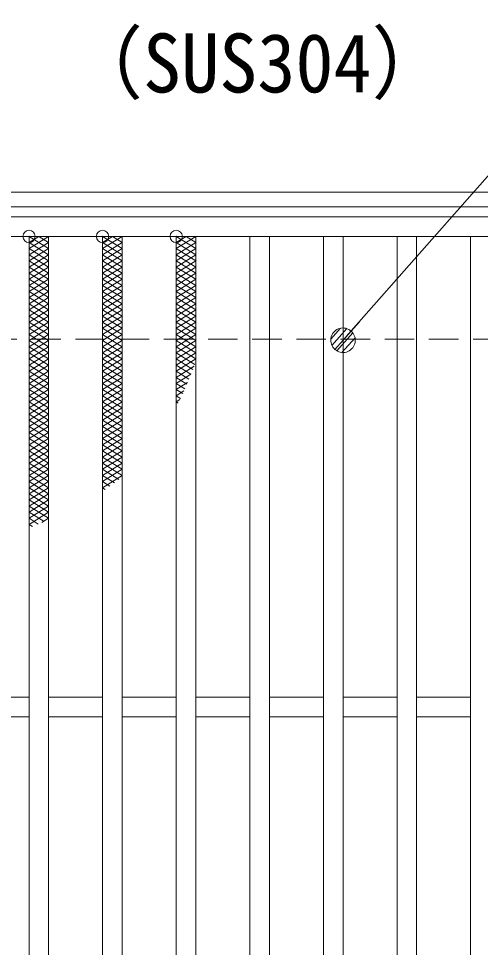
# Model space of a CAD drawing. Units: millimetres, scale not verified. Extents: x -1050 to 1050, y -742 to 742.
# Drawn here: x -687.1 to -593, y 383.5 to 572.9 of the extents above; entities that cross this region are included whole.
import ezdxf
from ezdxf.enums import TextEntityAlignment as Align

# ---------------------------------------------------------------- set-up
doc = ezdxf.new("R2010")
doc.units = ezdxf.units.MM
doc.header["$LTSCALE"] = 5
doc.header["$PDMODE"] = 32
doc.header["$PDSIZE"] = 2.5
doc.linetypes.add('DASHED1', pattern=[1.8, 1.2, -0.6])
for name, color, linetype, lineweight in [('0-1_寸法注釈', 2, 'Continuous', 9), ('0-2_0', 2, 'Continuous', 9), ('0-5_枠', 7, 'Continuous', 9), ('0-7_ハッチング', 4, 'Continuous', 9), ('0-8_蓋', 5, 'Continuous', 9), ('0-9_溝開口', 4, 'DASHED1', 9)]:
    doc.layers.add(name, color=color, linetype=linetype, lineweight=lineweight)
doc.styles.add('ＭＳ ゴシック', font='')
doc.styles.get('ＭＳ ゴシック').set_extended_font_data('MS Gothic')

# ---------------------------------------------------------------- blocks, each defined once
blk = doc.blocks.new('_Dot')
at = {"layer": '0-2_0'}
for p, q in [((-2.5, 0), (-5, 0)), ((2.445, 0.5), (-2.445, 0.5)), ((1.997, 1.5), (-1.997, 1.5)), ((2.289, -0.995), (-2.289, -0.995)), ((1.499, -1.995), (-1.499, -1.995))]:
    blk.add_line(p, q, dxfattribs=at)
for points in [[(2.5, 0), (2.48, 0.313), (2.421, 0.622), (2.324, 0.92), (2.191, 1.204), (2.023, 1.469), (1.822, 1.711), (1.594, 1.926), (1.34, 2.111), (1.064, 2.262), (0.773, 2.378), (0.468, 2.456), (0.157, 2.495), (-0.157, 2.495), (-0.468, 2.456), (-0.773, 2.378), (-1.064, 2.262), (-1.34, 2.111), (-1.594, 1.926), (-1.822, 1.711), (-2.023, 1.469), (-2.191, 1.204), (-2.324, 0.92), (-2.421, 0.622), (-2.48, 0.313), (-2.5, 0), (0, 0)], [(-2.5, 0), (-2.48, -0.313), (-2.421, -0.622), (-2.324, -0.92), (-2.191, -1.204), (-2.023, -1.469), (-1.822, -1.711), (-1.594, -1.926), (-1.34, -2.111), (-1.064, -2.262), (-0.773, -2.378), (-0.468, -2.456), (-0.157, -2.495), (0.157, -2.495), (0.468, -2.456), (0.773, -2.378), (1.064, -2.262), (1.34, -2.111), (1.594, -1.926), (1.822, -1.711), (2.023, -1.469), (2.191, -1.204), (2.324, -0.92), (2.421, -0.622), (2.48, -0.313), (2.5, 0), (0, 0)]]:
    blk.add_lwpolyline(points, close=True, dxfattribs=at)

msp = doc.modelspace()

# ---------------------------------------------------------------- linework, layer by layer
at = {"layer": '0-1_寸法注釈'}
msp.add_lwpolyline([(-438.147, 590.749), (-547.371, 590.749), (-620.284, 508.039)], dxfattribs=at)
at = {"layer": '0-5_枠'}
for p, q in [((-795.45, 537.475), (409.55, 537.475)), ((-792.45, 534.475), (407.714, 534.475))]:
    msp.add_line(p, q, dxfattribs=at)
at = {"layer": '0-7_ハッチング'}
for p, q in [((-684.95, 525.975), (-680.95, 528.475)), ((-684.95, 528.475), (-680.95, 525.975)), ((-669.95, 525.975), (-665.95, 528.475)), ((-669.95, 528.475), (-665.95, 525.975)), ((-654.95, 525.975), (-650.95, 528.475)), ((-654.95, 528.475), (-650.95, 525.975)), ((-684.95, 524.725), (-680.95, 527.225)), ((-684.95, 527.225), (-680.95, 524.725)), ((-669.95, 524.725), (-665.95, 527.225)), ((-669.95, 527.225), (-665.95, 524.725)), ((-654.95, 524.725), (-650.95, 527.225)), ((-654.95, 527.225), (-650.95, 524.725)), ((-684.95, 523.475), (-680.95, 525.975)), ((-684.95, 525.975), (-680.95, 523.475)), ((-684.95, 522.225), (-680.95, 524.725)), ((-684.95, 524.725), (-680.95, 522.225)), ((-669.95, 523.475), (-665.95, 525.975)), ((-669.95, 525.975), (-665.95, 523.475)), ((-669.95, 522.225), (-665.95, 524.725)), ((-669.95, 524.725), (-665.95, 522.225)), ((-654.95, 523.475), (-650.95, 525.975)), ((-654.95, 525.975), (-650.95, 523.475)), ((-654.95, 522.225), (-650.95, 524.725)), ((-654.95, 524.725), (-650.95, 522.225)), ((-684.95, 520.975), (-680.95, 523.475)), ((-684.95, 523.475), (-680.95, 520.975)), ((-669.95, 520.975), (-665.95, 523.475)), ((-669.95, 523.475), (-665.95, 520.975)), ((-654.95, 520.975), (-650.95, 523.475)), ((-654.95, 523.475), (-650.95, 520.975)), ((-684.95, 519.725), (-680.95, 522.225)), ((-684.95, 522.225), (-680.95, 519.725)), ((-684.95, 518.475), (-680.95, 520.975)), ((-684.95, 520.975), (-680.95, 518.475)), ((-669.95, 519.725), (-665.95, 522.225)), ((-669.95, 522.225), (-665.95, 519.725)), ((-669.95, 518.475), (-665.95, 520.975)), ((-669.95, 520.975), (-665.95, 518.475)), ((-654.95, 519.725), (-650.95, 522.225)), ((-654.95, 522.225), (-650.95, 519.725)), ((-654.95, 518.475), (-650.95, 520.975)), ((-654.95, 520.975), (-650.95, 518.475)), ((-684.95, 517.225), (-680.95, 519.725)), ((-684.95, 519.725), (-680.95, 517.225)), ((-669.95, 517.225), (-665.95, 519.725)), ((-669.95, 519.725), (-665.95, 517.225)), ((-654.95, 517.225), (-650.95, 519.725)), ((-654.95, 519.725), (-650.95, 517.225)), ((-684.95, 515.975), (-680.95, 518.475)), ((-684.95, 518.475), (-680.95, 515.975)), ((-684.95, 514.725), (-680.95, 517.225)), ((-684.95, 517.225), (-680.95, 514.725)), ((-669.95, 515.975), (-665.95, 518.475)), ((-669.95, 518.475), (-665.95, 515.975)), ((-669.95, 514.725), (-665.95, 517.225)), ((-669.95, 517.225), (-665.95, 514.725)), ((-654.95, 515.975), (-650.95, 518.475)), ((-654.95, 518.475), (-650.95, 515.975)), ((-654.95, 514.725), (-650.95, 517.225)), ((-654.95, 517.225), (-650.95, 514.725)), ((-684.95, 513.475), (-680.95, 515.975)), ((-684.95, 515.975), (-680.95, 513.475)), ((-669.95, 513.475), (-665.95, 515.975)), ((-669.95, 515.975), (-665.95, 513.475)), ((-654.95, 513.475), (-650.95, 515.975)), ((-654.95, 515.975), (-650.95, 513.475)), ((-684.95, 512.225), (-680.95, 514.725)), ((-684.95, 514.725), (-680.95, 512.225)), ((-684.95, 510.975), (-680.95, 513.475)), ((-684.95, 513.475), (-680.95, 510.975)), ((-669.95, 512.225), (-665.95, 514.725)), ((-669.95, 514.725), (-665.95, 512.225)), ((-669.95, 510.975), (-665.95, 513.475)), ((-669.95, 513.475), (-665.95, 510.975)), ((-654.95, 512.225), (-650.95, 514.725)), ((-654.95, 514.725), (-650.95, 512.225)), ((-654.95, 510.975), (-650.95, 513.475)), ((-654.95, 513.475), (-650.95, 510.975)), ((-684.95, 509.725), (-680.95, 512.225)), ((-684.95, 512.225), (-680.95, 509.725)), ((-669.95, 509.725), (-665.95, 512.225)), ((-669.95, 512.225), (-665.95, 509.725)), ((-654.95, 509.725), (-650.95, 512.225)), ((-654.95, 512.225), (-650.95, 509.725)), ((-684.95, 508.475), (-680.95, 510.975)), ((-684.95, 510.975), (-680.95, 508.475)), ((-684.95, 507.225), (-680.95, 509.725)), ((-684.95, 509.725), (-680.95, 507.225)), ((-669.95, 508.475), (-665.95, 510.975)), ((-669.95, 510.975), (-665.95, 508.475)), ((-669.95, 507.225), (-665.95, 509.725)), ((-669.95, 509.725), (-665.95, 507.225)), ((-654.95, 508.475), (-650.95, 510.975)), ((-654.95, 510.975), (-650.95, 508.475)), ((-654.95, 507.225), (-650.95, 509.725)), ((-654.95, 509.725), (-650.95, 507.225)), ((-684.95, 505.975), (-680.95, 508.475)), ((-684.95, 508.475), (-680.95, 505.975)), ((-669.95, 505.975), (-665.95, 508.475)), ((-669.95, 508.475), (-665.95, 505.975)), ((-654.95, 505.975), (-650.95, 508.475)), ((-654.95, 508.475), (-650.95, 505.975)), ((-684.95, 504.725), (-680.95, 507.225)), ((-684.95, 507.225), (-680.95, 504.725)), ((-684.95, 503.475), (-680.95, 505.975)), ((-684.95, 505.975), (-680.95, 503.475)), ((-669.95, 504.725), (-665.95, 507.225)), ((-669.95, 507.225), (-665.95, 504.725)), ((-669.95, 503.475), (-665.95, 505.975)), ((-669.95, 505.975), (-665.95, 503.475)), ((-654.95, 504.725), (-650.95, 507.225)), ((-654.95, 507.225), (-650.95, 504.725)), ((-654.95, 503.475), (-650.95, 505.975)), ((-654.95, 505.975), (-650.95, 503.475)), ((-684.95, 502.225), (-680.95, 504.725)), ((-684.95, 504.725), (-680.95, 502.225)), ((-669.95, 502.225), (-665.95, 504.725)), ((-669.95, 504.725), (-665.95, 502.225)), ((-654.95, 502.225), (-650.95, 504.725)), ((-654.95, 504.725), (-651.173, 502.364)), ((-684.95, 500.975), (-680.95, 503.475)), ((-684.95, 503.475), (-680.95, 500.975)), ((-684.95, 499.725), (-680.95, 502.225)), ((-684.95, 502.225), (-680.95, 499.725)), ((-669.95, 500.975), (-665.95, 503.475)), ((-669.95, 503.475), (-665.95, 500.975)), ((-669.95, 499.725), (-665.95, 502.225)), ((-669.95, 502.225), (-665.95, 499.725)), ((-654.95, 500.975), (-650.95, 503.475)), ((-654.95, 503.475), (-651.552, 501.352)), ((-654.95, 502.225), (-651.943, 500.346)), ((-654.95, 499.725), (-651.307, 502.002)), ((-684.95, 498.475), (-680.95, 500.975)), ((-684.95, 500.975), (-680.95, 498.475)), ((-669.95, 498.475), (-665.95, 500.975)), ((-669.95, 500.975), (-665.95, 498.475)), ((-654.95, 500.975), (-652.345, 499.347)), ((-654.95, 498.475), (-651.938, 500.357)), ((-684.95, 497.225), (-680.95, 499.725)), ((-684.95, 499.725), (-680.95, 497.225)), ((-684.95, 495.975), (-680.95, 498.475)), ((-684.95, 498.475), (-680.95, 495.975)), ((-669.95, 497.225), (-665.95, 499.725)), ((-669.95, 499.725), (-665.95, 497.225)), ((-669.95, 495.975), (-665.95, 498.475)), ((-669.95, 498.475), (-665.95, 495.975)), ((-654.95, 499.725), (-652.759, 498.355)), ((-654.95, 497.225), (-652.621, 498.681)), ((-654.95, 498.475), (-653.185, 497.372)), ((-684.95, 494.725), (-680.95, 497.225)), ((-684.95, 497.225), (-680.95, 494.725)), ((-669.95, 494.725), (-665.95, 497.225)), ((-669.95, 497.225), (-665.95, 494.725)), ((-654.95, 497.225), (-653.624, 496.396)), ((-654.95, 495.975), (-653.366, 496.965)), ((-684.95, 493.475), (-680.95, 495.975)), ((-684.95, 495.975), (-680.95, 493.475)), ((-684.95, 492.225), (-680.95, 494.725)), ((-684.95, 494.725), (-680.95, 492.225)), ((-669.95, 493.475), (-665.95, 495.975)), ((-669.95, 495.975), (-665.95, 493.475)), ((-669.95, 492.225), (-665.95, 494.725)), ((-669.95, 494.725), (-665.95, 492.225)), ((-654.95, 495.975), (-654.077, 495.43)), ((-654.95, 494.725), (-654.186, 495.202)), ((-654.95, 494.725), (-654.545, 494.472)), ((-684.95, 490.975), (-680.95, 493.475)), ((-684.95, 493.475), (-680.95, 490.975)), ((-669.95, 490.975), (-665.95, 493.475)), ((-669.95, 493.475), (-665.95, 490.975)), ((-684.95, 489.725), (-680.95, 492.225)), ((-684.95, 492.225), (-680.95, 489.725)), ((-684.95, 488.475), (-680.95, 490.975)), ((-684.95, 490.975), (-680.95, 488.475)), ((-669.95, 489.725), (-665.95, 492.225)), ((-669.95, 492.225), (-665.95, 489.725)), ((-669.95, 488.475), (-665.95, 490.975)), ((-669.95, 490.975), (-665.95, 488.475)), ((-684.95, 487.225), (-680.95, 489.725)), ((-684.95, 489.725), (-680.95, 487.225)), ((-669.95, 487.225), (-665.95, 489.725)), ((-669.95, 489.725), (-665.95, 487.225)), ((-684.95, 485.975), (-680.95, 488.475)), ((-684.95, 488.475), (-680.95, 485.975)), ((-684.95, 484.725), (-680.95, 487.225)), ((-684.95, 487.225), (-680.95, 484.725)), ((-669.95, 485.975), (-665.95, 488.475)), ((-669.95, 488.475), (-665.95, 485.975)), ((-669.95, 484.725), (-665.95, 487.225)), ((-669.95, 487.225), (-665.95, 484.725)), ((-684.95, 483.475), (-680.95, 485.975)), ((-684.95, 485.975), (-680.95, 483.475)), ((-669.95, 483.475), (-665.95, 485.975)), ((-669.95, 485.975), (-665.95, 483.475)), ((-684.95, 482.225), (-680.95, 484.725)), ((-684.95, 484.725), (-680.95, 482.225)), ((-684.95, 480.975), (-680.95, 483.475)), ((-684.95, 483.475), (-680.95, 480.975)), ((-669.95, 482.225), (-665.95, 484.725)), ((-669.95, 484.725), (-665.95, 482.225)), ((-669.95, 480.975), (-665.95, 483.475)), ((-669.95, 483.475), (-665.95, 480.975)), ((-684.95, 479.725), (-680.95, 482.225)), ((-684.95, 482.225), (-680.95, 479.725)), ((-669.95, 479.725), (-665.95, 482.225)), ((-669.95, 482.225), (-665.95, 479.725)), ((-684.95, 478.475), (-680.95, 480.975)), ((-684.95, 480.975), (-680.95, 478.475)), ((-684.95, 477.225), (-680.95, 479.725)), ((-684.95, 479.725), (-680.95, 477.225)), ((-669.95, 478.475), (-665.95, 480.975)), ((-669.95, 480.975), (-666.637, 478.904)), ((-669.95, 477.225), (-665.95, 479.725)), ((-669.95, 479.725), (-667.53, 478.213)), ((-684.95, 475.975), (-680.95, 478.475)), ((-684.95, 478.475), (-680.95, 475.975)), ((-669.95, 478.475), (-668.451, 477.538)), ((-684.95, 474.725), (-680.95, 477.225)), ((-684.95, 477.225), (-680.95, 474.725)), ((-684.95, 473.475), (-680.95, 475.975)), ((-684.95, 475.975), (-680.95, 473.475)), ((-669.95, 477.225), (-669.398, 476.88)), ((-684.95, 472.225), (-680.95, 474.725)), ((-684.95, 474.725), (-680.95, 472.225)), ((-684.95, 470.975), (-680.95, 473.475)), ((-684.95, 473.475), (-680.95, 470.975)), ((-684.95, 469.725), (-680.95, 472.225)), ((-684.95, 472.225), (-681.876, 470.304)), ((-684.95, 470.975), (-683.067, 469.798)), ((-682.346, 470.102), (-680.95, 470.975)), ((-684.95, 469.725), (-684.269, 469.299))]:
    msp.add_line(p, q, dxfattribs=at)
for points in [[(-684.95, 527.225), (-682.95, 528.475), (-680.95, 527.225)], [(-669.95, 527.225), (-667.95, 528.475), (-665.95, 527.225)], [(-654.95, 527.225), (-652.95, 528.475), (-650.95, 527.225)]]:
    msp.add_lwpolyline(points, dxfattribs=at)
for p in [(-684.95, 528.475), (-669.95, 528.475), (-654.95, 528.475)]:
    msp.add_point(p, dxfattribs=at)
at = {"layer": '0-8_蓋'}
for p, q in [((204.55, 532.475), (-790.45, 532.475)), ((204.55, 528.475), (-790.45, 528.475)), ((-684.95, 528.475), (-684.95, 236.475)), ((-680.95, 528.475), (-680.95, 236.475)), ((-669.95, 528.475), (-669.95, 236.475)), ((-665.95, 528.475), (-665.95, 236.475)), ((-654.95, 528.475), (-654.95, 236.475)), ((-650.95, 528.475), (-650.95, 236.475)), ((-639.95, 528.475), (-639.95, 236.475)), ((-635.95, 528.475), (-635.95, 236.475)), ((-624.95, 528.475), (-624.95, 236.475)), ((-620.95, 528.475), (-620.95, 236.475)), ((-609.95, 528.475), (-609.95, 236.475)), ((-605.95, 528.475), (-605.95, 236.475)), ((-594.95, 528.475), (-594.95, 236.475)), ((-684.95, 434.475), (-695.95, 434.475)), ((-669.95, 434.475), (-680.95, 434.475)), ((-654.95, 434.475), (-665.95, 434.475)), ((-639.95, 434.475), (-650.95, 434.475)), ((-624.95, 434.475), (-635.95, 434.475)), ((-609.95, 434.475), (-620.95, 434.475)), ((-594.95, 434.475), (-605.95, 434.475)), ((-684.95, 430.475), (-695.95, 430.475)), ((-669.95, 430.475), (-680.95, 430.475)), ((-654.95, 430.475), (-665.95, 430.475)), ((-639.95, 430.475), (-650.95, 430.475)), ((-624.95, 430.475), (-635.95, 430.475)), ((-609.95, 430.475), (-620.95, 430.475)), ((-594.95, 430.475), (-605.95, 430.475))]:
    msp.add_line(p, q, dxfattribs=at)
at = {"layer": '0-9_溝開口'}
msp.add_line((-765.45, 507.475), (204.55, 507.475), dxfattribs=at)

# ---------------------------------------------------------------- block references
at = {"layer": '0-1_寸法注釈', "rotation": 228.21501}
msp.add_blockref('_Dot', (-620.95, 507.293), dxfattribs=at)

# ---------------------------------------------------------------- texts
at = {"layer": '0-1_寸法注釈', "color": 7, "style": 'ＭＳ ゴシック', "width": 0.95}
msp.add_text('（SUS304）', height=12.02, dxfattribs=at).set_placement((-677.303, 554.216), align=Align.BOTTOM_LEFT)

doc.saveas('drawing.dxf')
